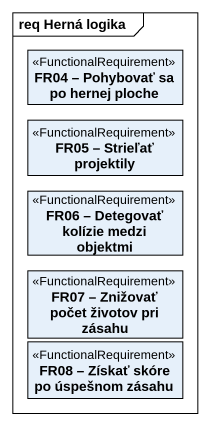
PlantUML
@startuml
mainframe req Herná logika
hide circle
hide empty members
class "FR04 – Pohybovať sa po hernej ploche" as FR04_Pohybovať_sa_po_hernej <<FunctionalRequirement>>
class "FR05 – Strieľať projektily" as FR05_Strieľať_projektily <<FunctionalRequirement>>
class "FR06 – Detegovať kolízie medzi objektmi" as FR06_Detegovať_kolízie <<FunctionalRequirement>>
class "FR07 – Znižovať počet životov pri zásahu" as FR07_Znižovať_počet_životov <<FunctionalRequirement>>
class "FR08 – Získať skóre po úspešnom zásahu" as FR08_Získať_skóre_po <<FunctionalRequirement>>
@enduml
